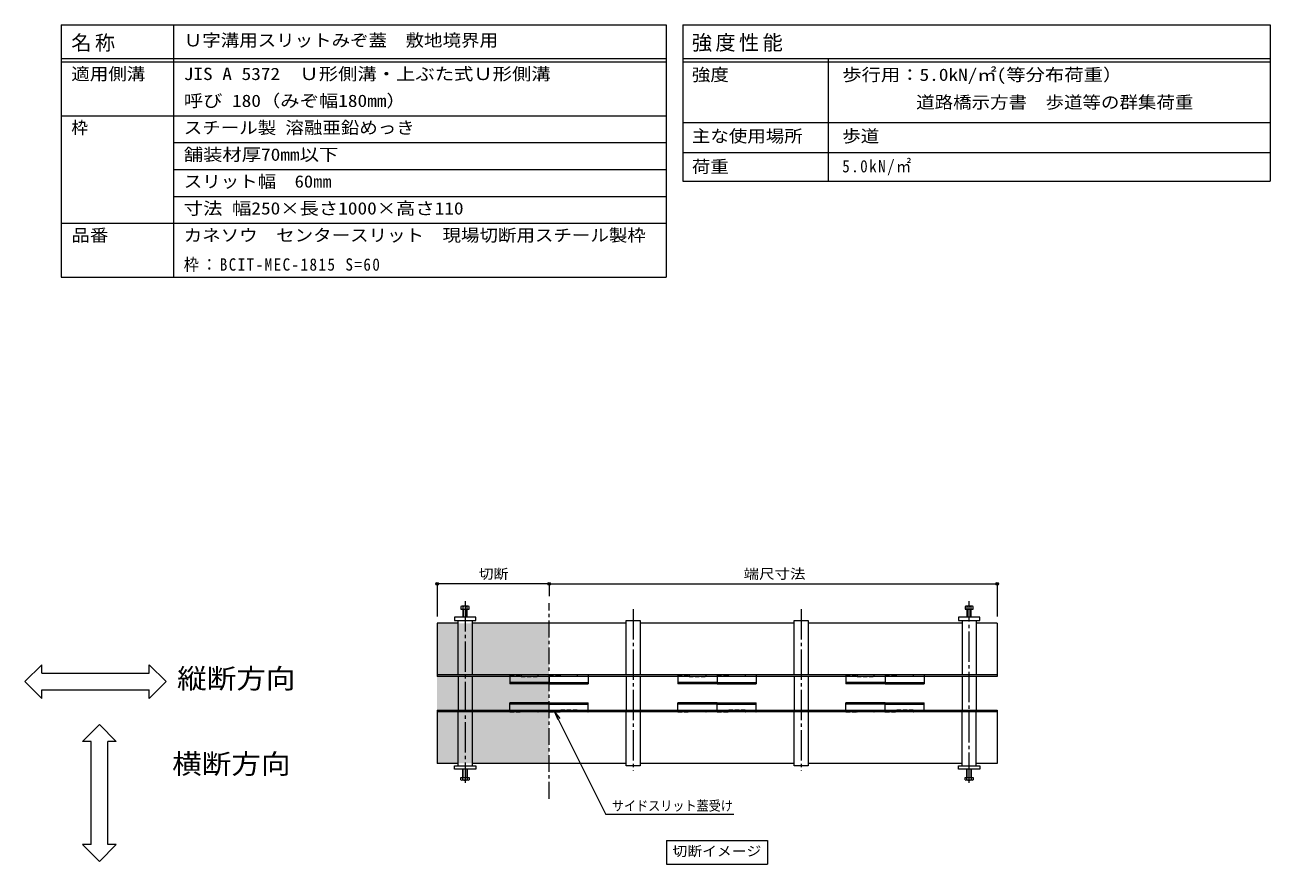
# Model space of a CAD drawing. Units: millimetres at full size, sheet at 1:5, with parts at other scales. Extents: x -1311 to 1966, y -1318 to 1367.
# Drawn here: x 114 to 1966, y 119 to 1367 of the extents above; entities that cross this region are included whole.
import ezdxf
from ezdxf.enums import TextEntityAlignment as Align

# ---------------------------------------------------------------- set-up
doc = ezdxf.new("R2010")
doc.units = ezdxf.units.MM
doc.header["$LTSCALE"] = 5
doc.header["$PDMODE"] = 32
doc.header["$PDSIZE"] = 4
for name, pattern in [('CHAIN1', [8, 5, -1, 1, -1]), ('CHAIN2', [12, 9, -1, 1, -1]), ('DASHED1', [1.8, 1.2, -0.6])]:
    doc.linetypes.add(name, pattern=pattern)
for name, color, linetype, lineweight in [('4-5_建具', 7, 'Continuous', 9), ('B-0_通り芯', 7, 'Continuous', 9), ('B-3_寸法', 7, 'DASHED1', 9), ('B-4_文字', 7, 'Continuous', 9), ('B-5_建具', 7, 'Continuous', 9), ('B-9_記号', 7, 'CHAIN1', 9), ('F-5_F-5ﾚｲﾔ', 7, 'Continuous', 9), ('F-F_F-Fﾚｲﾔ', 3, 'Continuous', 9)]:
    doc.layers.add(name, color=color, linetype=linetype, lineweight=lineweight)
doc.layers.add('B-A_インテリア', color=7, linetype='Continuous')
doc.styles.add('ＭＳ ゴシック', font='')
doc.styles.get('ＭＳ ゴシック').set_extended_font_data('MS Gothic')

msp = doc.modelspace()

# ---------------------------------------------------------------- linework, layer by layer
at = {"layer": '4-5_建具'}
for p, q in [((113.558, 390.282), (138.558, 415.282)), ((138.558, 402.782), (138.558, 415.282)), ((323.506, 390.282), (298.506, 415.282)), ((113.558, 390.282), (138.558, 365.282)), ((323.506, 390.282), (298.506, 365.282)), ((138.558, 377.782), (298.506, 377.782)), ((138.558, 365.282), (138.558, 377.782)), ((298.506, 365.282), (298.506, 377.782)), ((224.487, 326.191), (199.487, 301.191)), ((224.487, 326.191), (249.487, 301.191)), ((211.987, 301.191), (199.487, 301.191)), ((211.987, 147.746), (211.987, 301.191)), ((236.987, 147.746), (236.987, 301.191)), ((249.487, 301.191), (236.987, 301.191)), ((211.987, 147.746), (199.487, 147.746)), ((224.487, 122.746), (199.487, 147.746)), ((224.487, 122.746), (249.487, 147.746)), ((249.487, 147.746), (236.987, 147.746))]:
    msp.add_line(p, q, dxfattribs=at)
msp.add_lwpolyline([(138.558, 402.782), (298.506, 402.782), (298.506, 415.282)], dxfattribs=at)
at = {"layer": 'B-0_通り芯', "color": 2}
for p, q in [((762.424, 501.698), (762.424, 497.782)), ((773.31, 502.198), (763.977, 502.198)), ((765.09, 501.698), (765.09, 486.115)), ((771.757, 486.115), (771.757, 501.698)), ((774.424, 497.782), (774.424, 501.698)), ((1512.424, 501.698), (1512.424, 497.782)), ((1523.31, 502.198), (1513.977, 502.198)), ((1515.09, 501.698), (1515.09, 486.115)), ((1521.757, 486.115), (1521.757, 501.698)), ((1524.424, 497.782), (1524.424, 501.698)), ((762.424, 497.782), (774.424, 497.782)), ((765.674, 497.782), (765.674, 486.115)), ((771.174, 486.115), (771.174, 497.782)), ((1512.424, 497.782), (1524.424, 497.782)), ((1515.674, 497.782), (1515.674, 486.115)), ((1521.174, 486.115), (1521.174, 497.782)), ((765.09, 243.865), (765.09, 259.448)), ((765.674, 247.782), (765.674, 259.448)), ((771.174, 259.448), (771.174, 247.782)), ((771.757, 259.448), (771.757, 243.865)), ((1515.09, 243.865), (1515.09, 259.448)), ((1515.674, 247.782), (1515.674, 259.448)), ((1521.174, 259.448), (1521.174, 247.782)), ((1521.757, 259.448), (1521.757, 243.865)), ((762.424, 243.865), (762.424, 247.782)), ((762.424, 247.782), (774.424, 247.782)), ((773.31, 243.365), (763.977, 243.365)), ((774.424, 247.782), (774.424, 243.865)), ((1512.424, 243.865), (1512.424, 247.782)), ((1512.424, 247.782), (1524.424, 247.782)), ((1523.31, 243.365), (1513.977, 243.365)), ((1524.424, 247.782), (1524.424, 243.865))]:
    msp.add_line(p, q, dxfattribs=at)
at = {"layer": 'B-0_通り芯', "linetype": 'CHAIN2'}
for p, q in [((768.424, 509.716), (768.424, 239.627)), ((1518.424, 239.627), (1518.424, 509.716)), ((1018.424, 497.782), (1018.424, 257.589)), ((1268.424, 497.782), (1268.424, 257.589))]:
    msp.add_line(p, q, dxfattribs=at)
at = {"layer": 'B-0_通り芯'}
for p, q in [((752.59, 486.115), (752.59, 481.115)), ((784.257, 486.115), (752.59, 486.115)), ((784.257, 481.115), (784.257, 486.115)), ((1502.59, 486.115), (1502.59, 481.115)), ((1534.257, 486.115), (1502.59, 486.115)), ((1534.257, 481.115), (1534.257, 486.115)), ((758.007, 476.948), (726.757, 476.948)), ((726.757, 476.948), (726.757, 397.782)), ((752.59, 481.115), (784.257, 481.115)), ((758.007, 400.448), (758.007, 481.115)), ((778.84, 481.115), (778.84, 400.448)), ((1008.007, 476.948), (778.84, 476.948)), ((1008.007, 400.448), (1008.007, 481.115)), ((1008.007, 481.115), (1028.84, 481.115)), ((1028.84, 481.115), (1028.84, 400.448)), ((1258.007, 476.948), (1028.84, 476.948)), ((1258.007, 400.448), (1258.007, 481.115)), ((1258.007, 481.115), (1278.84, 481.115)), ((1278.84, 481.115), (1278.84, 400.448)), ((1508.007, 476.948), (1278.84, 476.948)), ((1502.59, 481.115), (1534.257, 481.115)), ((1508.007, 481.115), (1508.007, 400.448)), ((1528.84, 481.115), (1528.84, 400.448)), ((1560.09, 476.948), (1528.84, 476.948)), ((1560.09, 476.948), (1560.09, 397.782)), ((1560.09, 400.448), (726.757, 400.448)), ((1560.09, 397.782), (726.757, 397.782)), ((758.007, 397.782), (758.007, 347.782)), ((778.84, 397.782), (778.84, 347.782)), ((1008.007, 397.782), (1008.007, 347.782)), ((1028.84, 397.782), (1028.84, 347.782)), ((1258.007, 397.782), (1258.007, 347.782)), ((1278.84, 397.782), (1278.84, 347.782)), ((1508.007, 397.782), (1508.007, 347.782)), ((1528.84, 397.782), (1528.84, 347.782)), ((726.757, 347.782), (1560.09, 347.782)), ((726.757, 347.782), (726.757, 268.615)), ((1560.09, 345.115), (726.757, 345.115)), ((758.007, 264.865), (758.007, 345.115)), ((778.84, 345.115), (778.84, 264.865)), ((1008.007, 264.865), (1008.007, 345.115)), ((1028.84, 345.115), (1028.84, 264.865)), ((1258.007, 264.865), (1258.007, 345.115)), ((1278.84, 345.115), (1278.84, 264.865)), ((1508.007, 264.865), (1508.007, 345.115)), ((1528.84, 264.865), (1528.84, 345.115)), ((1560.09, 347.782), (1560.09, 268.615)), ((758.007, 268.615), (726.757, 268.615)), ((752.59, 259.865), (752.59, 264.865)), ((752.59, 264.865), (784.257, 264.865)), ((784.257, 259.865), (752.59, 259.865)), ((1008.007, 268.615), (778.84, 268.615)), ((784.257, 264.865), (784.257, 259.865)), ((1028.84, 264.865), (1008.007, 264.865)), ((1258.007, 268.615), (1028.84, 268.615)), ((1278.84, 264.865), (1258.007, 264.865)), ((1508.007, 268.615), (1278.84, 268.615)), ((1502.59, 259.865), (1502.59, 264.865)), ((1502.59, 264.865), (1534.257, 264.865)), ((1534.257, 259.865), (1502.59, 259.865)), ((1560.09, 268.615), (1528.84, 268.615)), ((1534.257, 264.865), (1534.257, 259.865))]:
    msp.add_line(p, q, dxfattribs=at)
at = {"layer": 'B-0_通り芯', "color": 2}
for centre, radius, start, end in [((763.757, 500.219), 1.992, 47.9749, 132.0251), ((768.424, 491.025), 11.182, 72.65606, 107.34394), ((773.09, 500.219), 1.992, 47.9749, 132.0251), ((1513.757, 500.219), 1.992, 47.9749, 132.0251), ((1518.424, 491.025), 11.182, 72.65606, 107.34394), ((1523.09, 500.219), 1.992, 47.9749, 132.0251), ((763.757, 245.344), 1.992, 227.9749, 312.0251), ((768.424, 254.538), 11.182, 252.65606, 287.34394), ((773.09, 245.344), 1.992, 227.9749, 312.0251), ((1513.757, 245.344), 1.992, 227.9749, 312.0251), ((1518.424, 254.538), 11.182, 252.65606, 287.34394), ((1523.09, 245.344), 1.992, 227.9749, 312.0251)]:
    msp.add_arc(centre, radius, start, end, dxfattribs=at)
at = {"layer": 'B-3_寸法'}
for p, q in [((835.09, 399.865), (835.09, 397.782)), ((835.507, 400.282), (851.34, 400.282)), ((851.757, 399.865), (851.757, 397.782)), ((851.757, 397.782), (876.757, 397.782)), ((876.757, 399.865), (876.757, 397.782)), ((893.007, 400.282), (877.174, 400.282)), ((893.424, 399.865), (893.424, 397.782)), ((893.84, 400.282), (909.674, 400.282)), ((910.09, 399.865), (910.09, 397.782)), ((935.09, 397.782), (910.09, 397.782)), ((935.09, 399.865), (935.09, 397.782)), ((951.34, 400.282), (935.507, 400.282)), ((951.757, 399.865), (951.757, 397.782)), ((1085.09, 399.865), (1085.09, 397.782)), ((1085.507, 400.282), (1101.34, 400.282)), ((1101.757, 399.865), (1101.757, 397.782)), ((1101.757, 397.782), (1126.757, 397.782)), ((1126.757, 399.865), (1126.757, 397.782)), ((1143.007, 400.282), (1127.174, 400.282)), ((1143.424, 399.865), (1143.424, 397.782)), ((1143.84, 400.282), (1159.674, 400.282)), ((1160.09, 399.865), (1160.09, 397.782)), ((1185.09, 397.782), (1160.09, 397.782)), ((1185.09, 399.865), (1185.09, 397.782)), ((1201.34, 400.282), (1185.507, 400.282)), ((1201.757, 399.865), (1201.757, 397.782)), ((1335.09, 399.865), (1335.09, 397.782)), ((1335.507, 400.282), (1351.34, 400.282)), ((1351.757, 399.865), (1351.757, 397.782)), ((1351.757, 397.782), (1376.757, 397.782)), ((1376.757, 399.865), (1376.757, 397.782)), ((1393.007, 400.282), (1377.174, 400.282)), ((1393.424, 399.865), (1393.424, 397.782)), ((1393.84, 400.282), (1409.674, 400.282)), ((1410.09, 399.865), (1410.09, 397.782)), ((1435.09, 397.782), (1410.09, 397.782)), ((1435.09, 399.865), (1435.09, 397.782)), ((1451.34, 400.282), (1435.507, 400.282)), ((1451.757, 399.865), (1451.757, 397.782)), ((835.09, 345.698), (835.09, 347.782)), ((835.507, 345.282), (851.34, 345.282)), ((851.757, 345.698), (851.757, 347.782)), ((851.757, 347.782), (876.757, 347.782)), ((876.757, 345.698), (876.757, 347.782)), ((893.007, 345.282), (877.174, 345.282)), ((893.424, 345.698), (893.424, 347.782)), ((893.84, 345.282), (909.674, 345.282)), ((910.09, 345.698), (910.09, 347.782)), ((935.09, 347.782), (910.09, 347.782)), ((935.09, 345.698), (935.09, 347.782)), ((951.34, 345.282), (935.507, 345.282)), ((951.757, 345.698), (951.757, 347.782)), ((1085.09, 345.698), (1085.09, 347.782)), ((1085.507, 345.282), (1101.34, 345.282)), ((1101.757, 345.698), (1101.757, 347.782)), ((1101.757, 347.782), (1126.757, 347.782)), ((1126.757, 345.698), (1126.757, 347.782)), ((1143.007, 345.282), (1127.174, 345.282)), ((1143.424, 345.698), (1143.424, 347.782)), ((1143.84, 345.282), (1159.674, 345.282)), ((1160.09, 345.698), (1160.09, 347.782)), ((1185.09, 347.782), (1160.09, 347.782)), ((1185.09, 345.698), (1185.09, 347.782)), ((1201.34, 345.282), (1185.507, 345.282)), ((1201.757, 345.698), (1201.757, 347.782)), ((1335.09, 345.698), (1335.09, 347.782)), ((1335.507, 345.282), (1351.34, 345.282)), ((1351.757, 345.698), (1351.757, 347.782)), ((1351.757, 347.782), (1376.757, 347.782)), ((1376.757, 345.698), (1376.757, 347.782)), ((1393.007, 345.282), (1377.174, 345.282)), ((1393.424, 345.698), (1393.424, 347.782)), ((1393.84, 345.282), (1409.674, 345.282)), ((1410.09, 345.698), (1410.09, 347.782)), ((1435.09, 347.782), (1410.09, 347.782)), ((1435.09, 345.698), (1435.09, 347.782)), ((1451.34, 345.282), (1435.507, 345.282)), ((1451.757, 345.698), (1451.757, 347.782))]:
    msp.add_line(p, q, dxfattribs=at)
at = {"layer": 'B-3_寸法', "linetype": 'Continuous'}
for p, q in [((835.09, 397.782), (835.09, 386.948)), ((893.424, 397.782), (893.424, 386.948)), ((951.757, 397.782), (951.757, 386.948)), ((1085.09, 397.782), (1085.09, 386.948)), ((1143.424, 397.782), (1143.424, 386.948)), ((1201.757, 397.782), (1201.757, 386.948)), ((1335.09, 397.782), (1335.09, 386.948)), ((1393.424, 397.782), (1393.424, 386.948)), ((1451.757, 397.782), (1451.757, 386.948)), ((893.424, 388.865), (835.09, 388.865)), ((893.424, 386.948), (835.09, 386.948)), ((893.424, 388.865), (951.757, 388.865)), ((893.424, 386.948), (951.757, 386.948)), ((1143.424, 388.865), (1085.09, 388.865)), ((1143.424, 386.948), (1085.09, 386.948)), ((1143.424, 388.865), (1201.757, 388.865)), ((1143.424, 386.948), (1201.757, 386.948)), ((1393.424, 388.865), (1335.09, 388.865)), ((1393.424, 386.948), (1335.09, 386.948)), ((1393.424, 388.865), (1451.757, 388.865)), ((1393.424, 386.948), (1451.757, 386.948)), ((835.09, 347.782), (835.09, 358.615)), ((893.424, 358.615), (835.09, 358.615)), ((893.424, 356.698), (835.09, 356.698)), ((893.424, 347.782), (893.424, 358.615)), ((893.424, 358.615), (951.757, 358.615)), ((893.424, 356.698), (951.757, 356.698)), ((951.757, 347.782), (951.757, 358.615)), ((1085.09, 347.782), (1085.09, 358.615)), ((1143.424, 358.615), (1085.09, 358.615)), ((1143.424, 356.698), (1085.09, 356.698)), ((1143.424, 347.782), (1143.424, 358.615)), ((1143.424, 358.615), (1201.757, 358.615)), ((1143.424, 356.698), (1201.757, 356.698)), ((1201.757, 347.782), (1201.757, 358.615)), ((1335.09, 347.782), (1335.09, 358.615)), ((1393.424, 358.615), (1335.09, 358.615)), ((1393.424, 356.698), (1335.09, 356.698)), ((1393.424, 347.782), (1393.424, 358.615)), ((1393.424, 358.615), (1451.757, 358.615)), ((1393.424, 356.698), (1451.757, 356.698)), ((1451.757, 347.782), (1451.757, 358.615))]:
    msp.add_line(p, q, dxfattribs=at)
at = {"layer": 'B-3_寸法'}
for centre, start, end in [((835.507, 399.865), 90, 180), ((851.34, 399.865), 0, 90), ((877.174, 399.865), 90, 180), ((893.007, 399.865), 0, 90), ((893.84, 399.865), 90, 180), ((909.674, 399.865), 0, 90), ((935.507, 399.865), 90, 180), ((951.34, 399.865), 0, 90), ((1085.507, 399.865), 90, 180), ((1101.34, 399.865), 0, 90), ((1127.174, 399.865), 90, 180), ((1143.007, 399.865), 0, 90), ((1143.84, 399.865), 90, 180), ((1159.674, 399.865), 0, 90), ((1185.507, 399.865), 90, 180), ((1201.34, 399.865), 0, 90), ((1335.507, 399.865), 90, 180), ((1351.34, 399.865), 0, 90), ((1377.174, 399.865), 90, 180), ((1393.007, 399.865), 0, 90), ((1393.84, 399.865), 90, 180), ((1409.674, 399.865), 0, 90), ((1435.507, 399.865), 90, 180), ((1451.34, 399.865), 0, 90), ((835.507, 345.698), 180, 270), ((851.34, 345.698), 270, 0), ((877.174, 345.698), 180, 270), ((893.007, 345.698), 270, 0), ((893.84, 345.698), 180, 270), ((909.674, 345.698), 270, 0), ((935.507, 345.698), 180, 270), ((951.34, 345.698), 270, 0), ((1085.507, 345.698), 180, 270), ((1101.34, 345.698), 270, 0), ((1127.174, 345.698), 180, 270), ((1143.007, 345.698), 270, 0), ((1143.84, 345.698), 180, 270), ((1159.674, 345.698), 270, 0), ((1185.507, 345.698), 180, 270), ((1201.34, 345.698), 270, 0), ((1335.507, 345.698), 180, 270), ((1351.34, 345.698), 270, 0), ((1377.174, 345.698), 180, 270), ((1393.007, 345.698), 270, 0), ((1393.84, 345.698), 180, 270), ((1409.674, 345.698), 270, 0), ((1435.507, 345.698), 180, 270), ((1451.34, 345.698), 270, 0)]:
    msp.add_arc(centre, 0.417, start, end, dxfattribs=at)
at = {"layer": 'B-4_文字'}
for p, q in [((726.757, 537.189), (726.757, 486.948)), ((893.424, 535.689), (726.757, 535.689)), ((893.424, 537.189), (893.424, 517.039)), ((893.424, 535.689), (1560.09, 535.689)), ((1560.09, 537.189), (1560.09, 486.948))]:
    msp.add_line(p, q, dxfattribs=at)
for p in [(726.757, 535.689), (893.424, 535.689), (1560.09, 535.689)]:
    msp.add_point(p, dxfattribs=at)
at = {"layer": 'B-5_建具'}
for p, q in [((901.757, 345.282), (909.367, 335.365)), ((901.757, 345.282), (906.541, 333.733)), ((901.757, 345.282), (978.063, 192.282)), ((1168.335, 192.282), (978.063, 192.282)), ((1068.174, 153.764), (1218.674, 153.764)), ((1218.674, 153.764), (1218.674, 118.764))]:
    msp.add_line(p, q, dxfattribs=at)
msp.add_lwpolyline([(1068.174, 153.764), (1068.174, 118.764), (1218.674, 118.764)], dxfattribs=at)
at = {"layer": 'B-9_記号'}
msp.add_line((893.424, 215.99), (893.424, 507.039), dxfattribs=at)
at = {"layer": 'B-A_インテリア'}
msp.add_solid([(726.757, 268.615), (893.424, 268.615), (726.757, 476.948), (893.424, 476.948)], dxfattribs=at)
at = {"layer": 'F-5_F-5ﾚｲﾔ'}
msp.add_line((1092.615, 1221.881), (1966.296, 1221.881), dxfattribs=at)
at = {"layer": 'F-F_F-Fﾚｲﾔ', "color": 7}
for p, q in [((167.615, 1366.881), (167.615, 991.881)), ((167.615, 1366.881), (1067.615, 1366.881)), ((334.903, 1366.881), (334.903, 991.881)), ((1067.615, 1366.881), (1067.615, 991.881)), ((1092.615, 1366.881), (1966.296, 1366.881)), ((1092.615, 1366.881), (1092.615, 1134.381)), ((1966.296, 1366.881), (1966.296, 1134.381)), ((167.615, 1316.881), (1067.615, 1316.881)), ((1092.615, 1316.881), (1966.296, 1316.881)), ((1308.985, 1316.881), (1308.985, 1134.381)), ((167.615, 1311.881), (1067.615, 1311.881)), ((1092.615, 1311.881), (1966.296, 1311.881)), ((167.615, 1231.881), (1067.615, 1231.881)), ((1092.615, 1221.881), (1966.296, 1221.881)), ((334.903, 1191.881), (1067.615, 1191.881)), ((1092.615, 1176.881), (1966.296, 1176.881)), ((334.903, 1151.881), (1067.615, 1151.881)), ((1092.615, 1134.381), (1966.296, 1134.381)), ((334.903, 1111.881), (1067.615, 1111.881)), ((167.615, 1071.881), (1067.615, 1071.881)), ((167.615, 991.881), (1067.615, 991.881))]:
    msp.add_line(p, q, dxfattribs=at)

# ---------------------------------------------------------------- texts
at = {"layer": '4-5_建具', "color": 6, "style": 'ＭＳ ゴシック', "width": 1.1}
for s, p in [('縦断方向', (340.084, 371.254)), ('横断方向', (332.708, 244.321))]:
    msp.add_text(s, height=29.33, dxfattribs=at).set_placement(p, align=Align.BOTTOM_LEFT)
at = {"layer": 'B-4_文字', "color": 2, "style": 'ＭＳ ゴシック'}
for s, width, p in [('切断', 1.1, (788.84, 538.689)), ('端尺寸法', 1.15, (1183.007, 538.689))]:
    msp.add_text(s, height=14.66, dxfattribs=dict(at, width=width)).set_placement(p, align=Align.BOTTOM_LEFT)
at = {"layer": 'B-5_建具', "color": 2, "style": 'ＭＳ ゴシック'}
for s, width, p in [('サイドスリット蓋受け', 0.9, (986.934, 193.782)), ('切断イメージ', 1.1, (1077.174, 126.264))]:
    msp.add_text(s, height=14.66, dxfattribs=dict(at, width=width)).set_placement(p, align=Align.BOTTOM_LEFT)
at = {"layer": 'F-F_F-Fﾚｲﾔ', "style": 'ＭＳ ゴシック'}
for s, width, p in [('Ｕ字溝用スリットみぞ蓋\u3000敷地境界用', 1.1, (349.903, 1329.381)), ('適用側溝', 1.1, (182.615, 1279.381)), ('JIS A 5372\u3000Ｕ形側溝・上ぶた式Ｕ形側溝', 1.15, (349.903, 1279.381)), ('強度', 1.1, (1105.924, 1278.131)), ('歩行用：5.0kN/㎡(等分布荷重）', 1.15, (1329.653, 1278.131)), ('呼び 180（みぞ幅180mm）', 1.15, (349.903, 1239.381)), ('\u3000 \u3000 \u3000道路橋示方書\u3000歩道等の群集荷重', 1.1, (1329.653, 1237.171)), ('スチール製 溶融亜鉛めっき', 1.1, (349.903, 1199.381)), ('主な使用場所', 1.1, (1105.924, 1186.881)), ('歩道', 1.1, (1329.653, 1186.881)), ('舗装材厚70mm以下', 1.15, (349.903, 1159.381)), ('荷重', 1.1, (1105.924, 1141.481)), ('スリット幅\u300060㎜', 1.1, (349.903, 1119.381)), ('寸法 幅250×長さ1000×高さ110', 1.15, (349.903, 1079.381)), ('品番', 1.1, (182.615, 1039.381)), ('カネソウ\u3000センタースリット\u3000現場切断用スチール製枠', 1.1, (349.903, 1039.381))]:
    msp.add_text(s, height=18.33, dxfattribs=dict(at, width=width)).set_placement(p, align=Align.BOTTOM_LEFT)
msp.add_text('枠', height=18.33, dxfattribs=at).set_placement((182.615, 1199.381), align=Align.BOTTOM_LEFT)
at = {"layer": 'F-F_F-Fﾚｲﾔ', "attachment_point": 7, "style": 'ＭＳ ゴシック'}
for s, insert, char_height in [('\\T1.17;名称', (182.615, 1326.881), 21.99), ('\\T1.17;強度性能', (1105.924, 1326.881), 21.99), ('\\T1.19;\\W0.9;5.0kN/㎡', (1329.653, 1143.131), 18.33), ('\\T1.19;\\W0.9;枠：BCIT-MEC-1815\\~S=60\u3000', (349.903, 999.381), 18.33)]:
    msp.add_mtext(s, dxfattribs=dict(at, insert=insert, char_height=char_height))

doc.saveas('drawing.dxf')
